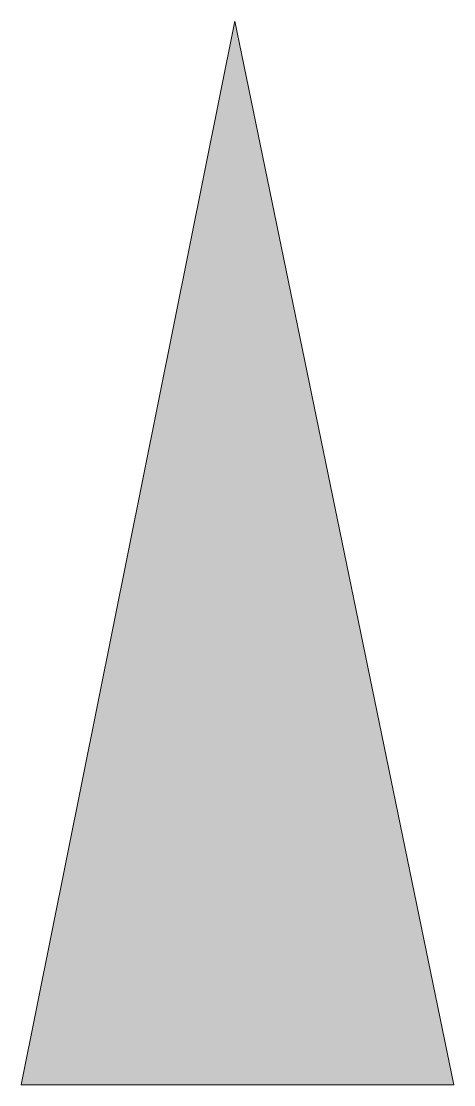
# Model space of a CAD drawing. Header units: metres. Extents: x 134 to 236, y 15 to 266.
import ezdxf

# ---------------------------------------------------------------- set-up
doc = ezdxf.new("R2010")
doc.units = ezdxf.units.M
doc.layers.add('FILL_WHITE_FFFFFF', color=7, linetype='Continuous', true_color=0xffffff)

msp = doc.modelspace()

# ---------------------------------------------------------------- hatches: boundary and pattern name
at = {"layer": 'FILL_WHITE_FFFFFF', "true_color": 0xffffff}
h = msp.add_hatch(color=7, dxfattribs=at)
h.dxf.hatch_style = 1
h.paths.add_polyline_path([(235.95, 15.45), (133.95, 15.45), (184.35, 266.25), (235.95, 15.45)])

# ---------------------------------------------------------------- linework, layer by layer
at = {"layer": 'FILL_WHITE_FFFFFF', "lineweight": 0, "true_color": 0xffffff}
msp.add_lwpolyline([(235.95, 15.45), (133.95, 15.45), (184.35, 266.25)], close=True, dxfattribs=at)

doc.saveas('drawing.dxf')
